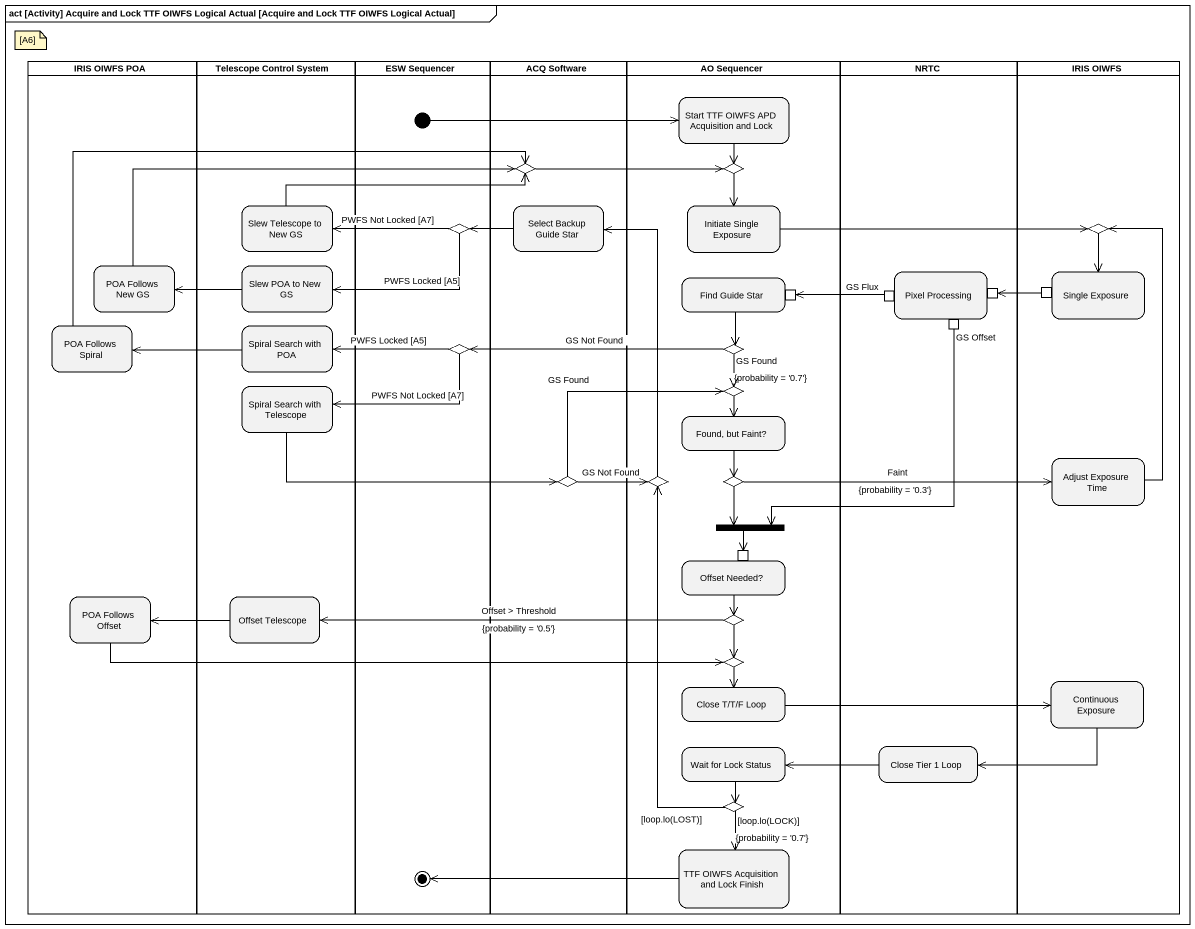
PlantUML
@startuml
mainframe act [Activity] Acquire and Lock TTF OIWFS Logical Actual [Acquire and Lock TTF OIWFS Logical Actual]
hide empty description
state "IRIS OIWFS POA" as IRIS_OIWFS_POA <<partition>> {
  state "POA Follows New GS" as POA_Follows_New_GS
  state "POA Follows Spiral" as POA_Follows_Spiral
  state "POA Follows Offset" as POA_Follows_Offset
}
state "Telescope Control System" as Telescope_Control_System <<partition>> {
  state "Slew Telescope to New GS" as Slew_Telescope_to_New_GS
  state "Slew POA to New GS" as Slew_POA_to_New_GS
  state "Spiral Search with POA" as Spiral_Search_with_POA
  state "Spiral Search with Telescope" as Spiral_Search_with_Telescope
  state "Offset Telescope" as Offset_Telescope
}
state "ESW Sequencer" as ESW_Sequencer <<partition>> {
  state initial1 <<start>>
  state choice3 <<choice>>
  state choice5 <<choice>>
  state final1 <<end>>
}
state "ACQ Software" as ACQ_Software <<partition>> {
  state choice1 <<choice>>
  state "Select Backup Guide Star" as Select_Backup_Guide_Star
  state choice8 <<choice>>
}
state "AO Sequencer" as AO_Sequencer <<partition>> {
  state "Start TTF OIWFS APD Acquisition and Lock" as Start_TTF_OIWFS_APD
  state choice2 <<choice>>
  state "Initiate Single Exposure" as Initiate_Single_Exposure
  state "Find Guide Star" as Find_Guide_Star {
    state pin1 <<inputPin>>
  }
  state choice6 <<choice>>
  state choice7 <<choice>>
  state "Found, but Faint?" as Found_but_Faint
  state choice9 <<choice>>
  state choice10 <<choice>>
  state "Offset Needed?" as Offset_Needed {
    state pin4 <<inputPin>>
  }
  state fork1 <<join>>
  state choice11 <<choice>>
  state choice12 <<choice>>
  state "Close T/T/F Loop" as Close_T_T_F_Loop
  state "Wait for Lock Status" as Wait_for_Lock_Status
  state choice13 <<choice>>
  state "TTF OIWFS Acquisition and Lock Finish" as TTF_OIWFS_Acquisition_and
}
state NRTC <<partition>> {
  state "Pixel Processing" as Pixel_Processing {
    state "GS Flux" as GS_Flux <<outputPin>>
    state pin2 <<inputPin>>
    state "GS Offset" as GS_Offset <<outputPin>>
  }
  state "Close Tier 1 Loop" as Close_Tier_1_Loop
}
state "IRIS OIWFS" as IRIS_OIWFS <<partition>> {
  state choice4 <<choice>>
  state "Single Exposure" as Single_Exposure {
    state pin3 <<outputPin>>
  }
  state "Adjust Exposure Time" as Adjust_Exposure_Time
  state "Continuous Exposure" as Continuous_Exposure
}
Start_TTF_OIWFS_APD --> choice2
initial1 -right-> Start_TTF_OIWFS_APD
choice1 -right-> choice2
choice2 --> Initiate_Single_Exposure
Slew_Telescope_to_New_GS -right-> choice1
Select_Backup_Guide_Star -left-> choice3
Initiate_Single_Exposure -right-> choice4
choice3 -left-> Slew_Telescope_to_New_GS : PWFS Not Locked [A7]
choice3 -left-> Slew_POA_to_New_GS : PWFS Locked [A5]
choice4 --> Single_Exposure
POA_Follows_New_GS -right-> choice1
Slew_POA_to_New_GS -left-> POA_Follows_New_GS
Find_Guide_Star --> choice6
GS_Flux -left-> pin1
pin3 -left-> pin2
POA_Follows_Spiral -right-> choice1
Spiral_Search_with_POA -left-> POA_Follows_Spiral
GS_Offset --> fork1
choice5 -left-> Spiral_Search_with_POA : PWFS Locked [A5]
choice5 -left-> Spiral_Search_with_Telescope : PWFS Not Locked [A7]
choice6 -left-> choice5 : GS Not Found
choice6 --> choice7 : GS Found\n{probability = '0.7'}
Spiral_Search_with_Telescope -right-> choice8
choice7 --> Found_but_Faint
Found_but_Faint --> choice10
choice8 -right-> choice7 : GS Found
choice8 -right-> choice9 : GS Not Found
choice9 -up-> Select_Backup_Guide_Star
choice10 -right-> Adjust_Exposure_Time : Faint\n{probability = '0.3'}
choice10 --> fork1
Adjust_Exposure_Time -up-> choice4
Offset_Needed --> choice11
fork1 --> pin4
POA_Follows_Offset -right-> choice12
Offset_Telescope -left-> POA_Follows_Offset
choice11 -left-> Offset_Telescope : Offset > Threshold\n{probability = '0.5'}
choice11 --> choice12
choice12 --> Close_T_T_F_Loop
Close_T_T_F_Loop -right-> Continuous_Exposure
Continuous_Exposure -left-> Close_Tier_1_Loop
Wait_for_Lock_Status --> choice13
Close_Tier_1_Loop -left-> Wait_for_Lock_Status
choice13 -up-> choice9 : [loop.lo(LOST)]
choice13 --> TTF_OIWFS_Acquisition_and : [loop.lo(LOCK)]\n{probability = '0.7'}
TTF_OIWFS_Acquisition_and -left-> final1
note as N1
  [A6]
end note
@enduml
